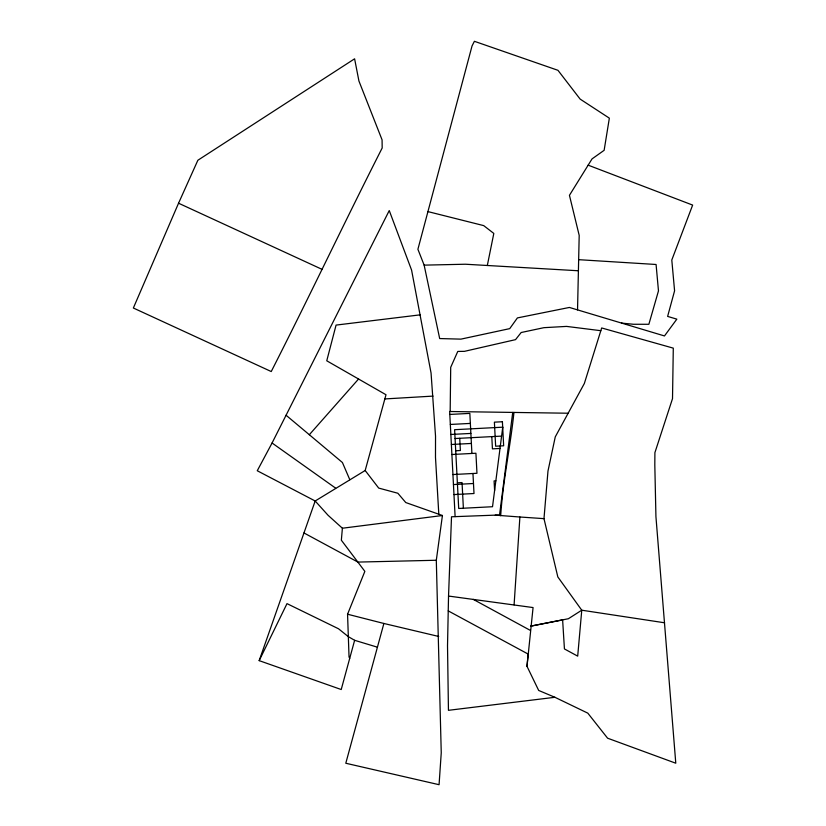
<?xml version="1.0" encoding="UTF-8"?>
<svg xmlns="http://www.w3.org/2000/svg" width="826" height="826" viewBox="0 0 826 826"><rect width="100%" height="100%" fill="white"/><g stroke="black" fill="none" stroke-linecap="round" stroke-linejoin="round"><path stroke-width="1.24" d="M450.17 411.513L450.707 367.322L457.78 351.432L464.439 351.349L515.538 339.641L521.165 332.517L543.921 327.674L566.553 326.404L600.822 330.699L601.669 327.963L673.293 348.138L672.509 398.648L654.904 452.627L654.812 464.935L655.927 516.58L675.782 763.214L607.595 738.196L587.813 713.148L554.917 697.289L538.686 690.453L526.998 666.334L533.069 607.564L448.539 596.052L451.512 516.777L499.544 514.98L512.729 412.422M448.539 596.052L447.516 645.829L448.446 710.319L554.917 697.289M577.539 309.864L579.191 235.389L569.444 195.318L592.035 158.902L604.136 150.311L609.351 118.159L580.141 99.099L557.963 70.313L474.392 41.3L472.049 45.926L417.904 249.276L424.141 265.136L439.68 338.557L460.918 339.135L509.725 328.634L517.406 317.917L569.403 307.448L664.476 335.945L676.845 319.146L667.625 316.41L674.584 290.804L671.796 260.014L692.642 205.085L588.153 165.159M514.092 604.869L519.895 517.004L495.259 515.145M664.579 622.783L581.762 610.207L568.371 618.736L530.684 626.149L562.62 619.872L564.437 648.937L577.694 656.143L581.762 610.207L557.829 576.94L543.983 518.645L547.979 471.057L555.268 436.871L584.343 383.491L600.822 330.699M438.812 514.237L435.488 457.346L435.529 436.097L431.058 373.022L411.585 270.102L389.252 210.558L272.074 443.004L257.258 470.748L315.181 500.99L328.046 515.269L342.387 528.227L341.355 540.214L364.855 571.365L347.56 614.224L349.037 656.949L349.718 658.332M526.998 666.334L528.124 654.058L448.239 610.889M500.69 515.734C502.889 481.011 510.344 447 513.948 412.442M438.73 636.464L383.884 623.475L345.795 763.245L439.071 784.7L441.249 752.806L436.304 560.255L442.426 515.507L405.772 502.549L397.853 493.246L378.7 488.083L365.175 470.5L386 394.745L326.755 360.786L336.068 325.093L420.062 314.861M487.319 265.487L493.814 233.428L483.706 225.612L427.93 211.601M259.178 660.635L286.994 603.63L338.536 628.782L348.335 636.66L354.633 640.305L341.221 689.534L259.178 660.635L315.181 500.99L365.175 470.5M178.55 203.217L133.358 308.015L271.238 371.545C309.027 297.35 344.504 222.173 382.18 147.999L382.077 139.862L358.928 81.02L354.602 58.811L197.868 160.254L178.55 203.217L322.14 269.39M286.075 415.241L309.327 434.724L358.556 379.02M342.387 528.227L442.426 515.507M384.844 398.937L433.041 396.098M449.798 414.435L469.839 413.392L471.914 453.464M450.325 424.45L470.355 423.418M450.841 434.466L470.872 433.433M455.074 438.534L501.599 436.107M451.368 444.491L471.398 443.448M455.715 450.769L460.381 450.521L459.741 438.286M500.009 448.456L492.43 448.859L491.79 436.624M451.884 454.506L475.921 453.247L476.963 473.288L452.927 474.537M457.377 482.818L462.044 482.57L463.376 508.238M495.848 480.815L494.093 480.908L494.598 490.561M453.453 484.552L473.484 483.509M453.97 494.567L474 493.525L472.957 473.494M436.304 560.255L357.916 562.083L303.968 532.956M424.141 265.136L465.441 264.227L578.407 270.763M543.983 518.645L519.895 517.004M568.298 413.227L449.654 411.503L455.116 516.642M578.644 259.674L656.081 264.485L658.477 290.876L648.864 324.288L633.501 324.267L621.513 323.1M347.56 614.224L383.884 623.475M354.633 640.305L377.42 647.192M473.277 599.377L530.292 630.372M272.074 443.004L335.655 488.156M309.327 434.724L342.418 462.519L349.801 479.689M502.745 427.187L492.523 506.72L458.709 508.475L454.61 429.696L502.745 427.187M502.404 421.745L494.392 422.158L495.641 446.205L503.654 445.782L502.404 421.745"/></g></svg>
